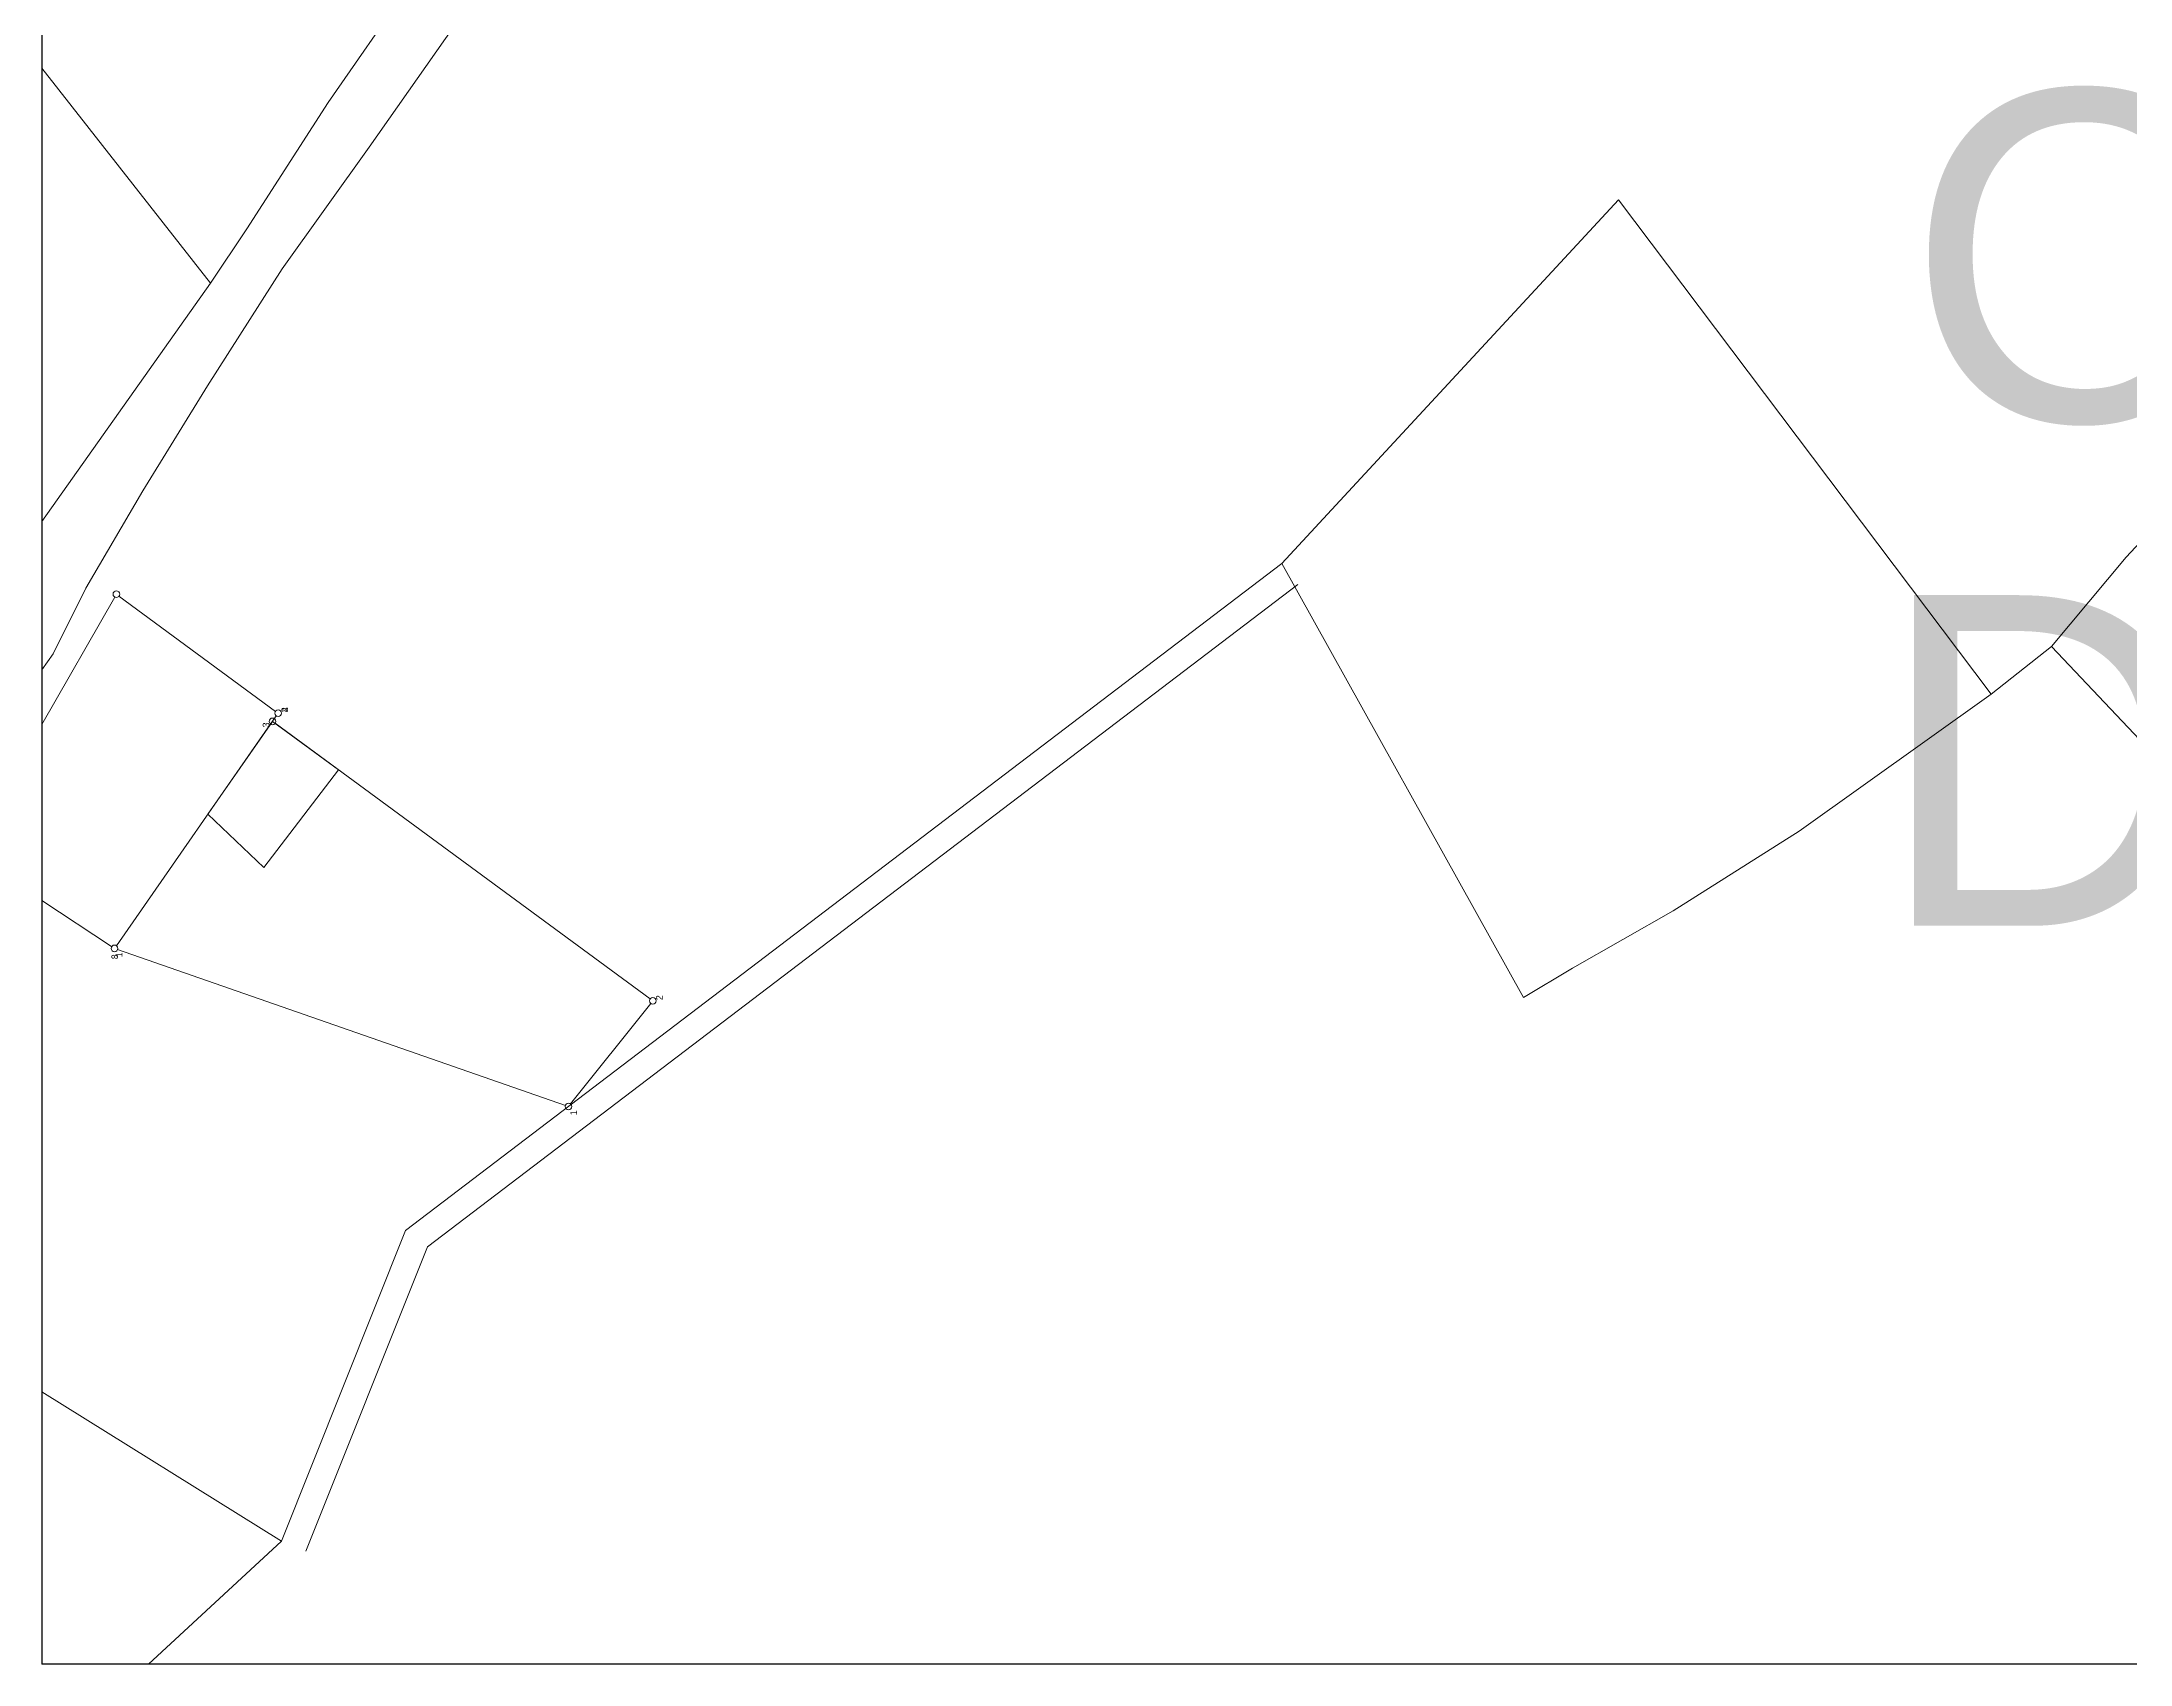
# Paper-space layout 'LAMINA DE TRABAJO' of a CAD drawing. Header units: millimetres. Extents: x 614351 to 615345, y 1320431 to 1320883.
# Drawn here: x 614839.81 to 614852.57, y 1320575.07 to 1320584.97 of the extents above; entities that cross this region are included whole.
import ezdxf
from ezdxf.enums import TextEntityAlignment as Align

# ---------------------------------------------------------------- set-up
doc = ezdxf.new("R2010")
doc.units = ezdxf.units.MM
doc.layers.add('2', color=7, linetype='Continuous')
doc.styles.add('CAJETIN 2', font='arial.ttf', dxfattribs={"height": 0.25})
doc.styles.get("Standard").update_dxf_attribs({"font": 'TCCM____.TTF'})

psp = doc.layouts.new('LAMINA DE TRABAJO')

# ---------------------------------------------------------------- linework, layer by layer
for p in [(614839.808, 1320640.692), (614934.41, 1320575.067), (614934.41, 1320575.067), (614934.41, 1320575.067)]:
    psp.add_line(p, (614839.808, 1320575.067))
at = {"layer": '2', "color": 1, "linetype": 'Continuous', "lineweight": 0}
for p, q in [((614839.808, 1320584.811), (614840.84, 1320583.498)), ((614840.84, 1320583.498), (614839.808, 1320582.044)), ((614851.716, 1320580.989), (614852.085, 1320581.281)), ((614839.808, 1320576.729), (614841.272, 1320575.817)), ((614840.46, 1320575.067), (614841.272, 1320575.817))]:
    psp.add_line(p, q, dxfattribs=at)
for points in [[(614839.808, 1320581.138), (614839.877, 1320581.236), (614840.077, 1320581.636), (614840.425, 1320582.231), (614840.82, 1320582.872), (614841.276, 1320583.585), (614841.809, 1320584.329), (614842.568, 1320585.411), (614843.224, 1320586.288), (614843.404, 1320586.437), (614843.763, 1320586.791), (614844.142, 1320587.227), (614844.491, 1320587.724), (614844.86, 1320588.298), (614845.167, 1320588.847), (614845.49, 1320589.53), (614845.695, 1320590.073), (614845.885, 1320590.638), (614846.059, 1320591.284), (614846.167, 1320591.972)], [(614843.435, 1320586.991), (614843.086, 1320586.616), (614842.63, 1320586.047), (614842.045, 1320585.304), (614841.558, 1320584.601), (614841.061, 1320583.831), (614840.84, 1320583.498)], [(614847.383, 1320581.786), (614849.439, 1320584.007), (614851.716, 1320580.989)], [(614852.085, 1320581.281), (614852.541, 1320581.825), (614853.07, 1320582.394), (614853.516, 1320582.917), (614853.915, 1320583.435), (614854.285, 1320583.856)], [(614841.272, 1320575.817), (614842.031, 1320577.715), (614847.383, 1320581.786)], [(614847.383, 1320581.786), (614848.86, 1320579.138), (614849.158, 1320579.317), (614849.773, 1320579.666), (614850.542, 1320580.153), (614851.716, 1320580.989)], [(614840.254, 1320581.582), (614839.808, 1320580.804)], [(614840.254, 1320581.582), (614839.808, 1320580.804)], [(614841.237, 1320580.884), (614840.28, 1320581.587)], [(614841.237, 1320580.884), (614840.28, 1320581.587)], [(614841.422, 1320575.757), (614842.164, 1320577.614), (614847.481, 1320581.658)], [(614852.085, 1320581.281), (614854.639, 1320578.581), (614855.444, 1320579.17), (614856.433, 1320579.816), (614857.044, 1320580.196)], [(614840.264, 1320579.453), (614841.241, 1320580.856)], [(614841.218, 1320580.823), (614840.823, 1320580.257)], [(614841.218, 1320580.823), (614841.62, 1320580.528)], [(614841.23, 1320580.839), (614841.241, 1320580.856)], [(614843.525, 1320579.128), (614841.235, 1320580.811)], [(614840.823, 1320580.257), (614841.165, 1320579.93), (614841.62, 1320580.528)], [(614839.808, 1320579.73), (614840.235, 1320579.448)], [(614839.808, 1320579.73), (614840.235, 1320579.448)], [(614840.271, 1320579.43), (614843.007, 1320578.478)], [(614843.038, 1320578.488), (614843.528, 1320579.1)]]:
    psp.add_lwpolyline(points, dxfattribs=at)
for centre in [(614840.264, 1320581.599), (614840.264, 1320581.599), (614841.218, 1320580.823), (614841.253, 1320580.873), (614841.253, 1320580.873), (614840.252, 1320579.437), (614840.252, 1320579.437), (614843.541, 1320579.116), (614843.026, 1320578.472)]:
    psp.add_circle(centre, 0.0202, dxfattribs=at)

# ---------------------------------------------------------------- texts
at = {"style": 'CAJETIN 2'}
for s, p in [('CENTRO ', (614851.192, 1320582.656)), ('DE SALUD', (614851.014, 1320579.575))]:
    psp.add_text(s, height=2.0185, dxfattribs=at).set_placement(p)
at = {"layer": '2', "color": 1, "linetype": 'Continuous', "lineweight": 0}
for s, p in [('4', (614841.293, 1320580.879)), ('2', (614841.293, 1320580.879)), ('2', (614843.581, 1320579.121))]:
    psp.add_text(s, height=0.0404, rotation=90, dxfattribs=at).set_placement(p, align=Align.MIDDLE_LEFT)
psp.add_text('3', height=0.0404, rotation=90, dxfattribs=at).set_placement((614841.178, 1320580.816), align=Align.MIDDLE_RIGHT)
psp.add_text('8', height=0.0404, rotation=90, dxfattribs=at).set_placement((614840.234, 1320579.401), align=Align.TOP_RIGHT)
for p in [(614840.26, 1320579.397), (614843.037, 1320578.433)]:
    psp.add_text('1', height=0.0404, rotation=90, dxfattribs=at).set_placement(p, align=Align.TOP_CENTER)

doc.saveas('drawing.dxf')
